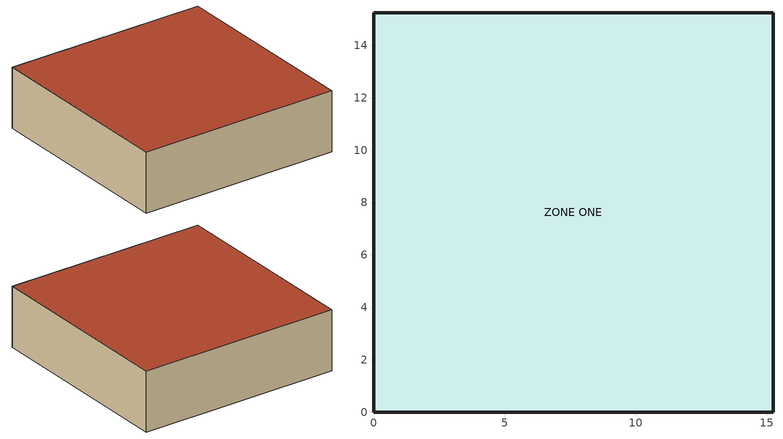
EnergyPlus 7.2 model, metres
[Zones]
ZONE ONE
 floor outside (Slab): 0,0 0,15.24 15.24,15.24 15.24,0 z4.57
 wall outside (R13WALL): 0,0 15.24,0 15.24,15.24 0,15.24 0,0 z0:4.57
 roof outside (R13WALL): 0,0 15.24,0 15.24,15.24 0,15.24 z4.57
[Building]
Simple One Zone (no roof-no floor): North Axis {deg}=0; Terrain=Suburbs; Loads Convergence Tolerance Value=.04; Temperature Convergence Tolerance Value {deltaC}=.4; Solar Distribution=MinimalShadowing; Maximum Number of Warmup Days=25; Minimum Number of Warmup Days=6
[Site:Location]
Atlanta: Latitude {deg}=33.64; Longitude {deg}=-84.43; Time Zone {hr}=-5; Elevation {m}=313
[SizingPeriod:DesignDay] Day Type=SummerDesignDay; Barometric Pressure {Pa}=97620; Wind Speed {m/s}=0; Wind Direction {deg}=0; Rain Indicator=No; Snow Indicator=No; Daylight Saving Time Indicator=No; Solar Model Indicator=ASHRAETau
Name | Month | Day of Month | Maximum Dry-Bulb Temperature {C} | Daily Dry-Bulb Temperature Range {deltaC} | Humidity Condition Type | Wetbulb or DewPoint at Maximum Dry-Bulb {C} | Daily Wet-Bulb Temperature Range {deltaC} | ASHRAE Clear Sky Optical Depth for Beam Irradiance (taub) | ASHRAE Clear Sky Optical Depth for Diffuse Irradiance (taud) | Humidity Condition Day Schedule | Dry-Bulb Temperature Range Modifier Type | Dry-Bulb Temperature Range Modifier Schedule
Atlanta Jan 21 cooling | 1 | 21 | 16.9 | 11.6 | WetBulbProfileDefaultMultipliers | 13.2 | 8 | .325 | 2.461
Atlanta Feb 21 cooling | 2 | 21 | 18.8 | 11.8 | WetBulbProfileDefaultMultipliers | 14 | 7.2 | .349 | 2.316
Atlanta Mar 21 cooling | 3 | 21 | 22.9 | 12.9 | WetBulbProfileDefaultMultipliers | 14.9 | 6.6 | .383 | 2.176
Atlanta Apr 21 cooling | 4 | 21 | 26.4 | 12.8 | WetBulbProfileDefaultMultipliers | 17.1 | 5.5 | .395 | 2.175
Atlanta May 21 cooling | 5 | 21 | 29.1 | 11.3 | WetBulbProfileDefaultMultipliers | 20.5 | 4.4 | .448 | 2.028
Atlanta Jun 21 cooling | 6 | 21 | 31.8 | 11.4 | WetBulbProfileDefaultMultipliers | 22.3 | 3.7 | .505 | 1.892
Atlanta Jul 21 cooling | 7 | 21 | 33.3 | 11.5 | WetBulbProfileDefaultMultipliers | 23.5 | 3.5 | .556 | 1.779
Atlanta July 22 custom WB profile | 7 | 22 | 33.3 | 11.5 | WetBulbProfileMultiplierSchedule | 23.5 | 3.5 | .556 | 1.779 | TDefaultProfile
Atlanta July 23 custom DB/WB profile | 7 | 23 | 33.3 | 11.5 | WetBulbProfileMultiplierSchedule | 23.5 | 3.5 | .556 | 1.779 | TDefaultProfile | MultiplierSchedule | TDefaultProfile
Atlanta Jul 24 WB diff schedule | 7 | 24 | 33.3 | 11.5 | WetBulbProfileDifferenceSchedule | 23.5 | 8 | .556 | 1.779 | WBDifProfile
Atlanta Aug 21 cooling | 8 | 21 | 32.4 | 10.8 | WetBulbProfileDefaultMultipliers | 23.5 | 3.4 | .593 | 1.679
Atlanta Sep 21 cooling | 9 | 21 | 30 | 10.5 | WetBulbProfileDefaultMultipliers | 21.8 | 3.7 | .431 | 2.151
Atlanta Oct 21 cooling | 10 | 21 | 25.7 | 11 | WetBulbProfileDefaultMultipliers | 18.5 | 4.9 | .373 | 2.317
Atlanta Nov 21 cooling | 11 | 21 | 21.7 | 11.2 | WetBulbProfileDefaultMultipliers | 16.6 | 6.4 | .339 | 2.422
Atlanta Dec 21 cooling | 12 | 21 | 17.9 | 10.9 | WetBulbProfileDefaultMultipliers | 14.8 | 7.4 | .32 | 2.514
[Material:NoMass]
R13LAYER: Roughness=Rough; Thermal Resistance {m2-K/W}=2.290965; Thermal Absorptance=0.9; Solar Absorptance=0.75; Visible Absorptance=0.75
[Material]
Heavyish: Roughness=Rough; Thickness {m}=0.2; Conductivity {W/m-K}=1.4; Density {kg/m3}=2000; Specific Heat {J/kg-K}=1000; Thermal Absorptance=0.9; Solar Absorptance=0.8; Visible Absorptance=0.7
[Construction]
R13WALL: R13LAYER
Slab: Heavyish
[Zone]
ZONE ONE: Type=1; Multiplier=1; Ceiling Height {m}=autocalculate; Volume {m3}=autocalculate; Floor Area {m2}=232.26
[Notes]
1ZoneUncontrolled_DD2009.idf
Basic file description:  Basic test for EnergyPlus.  No floor.  No roof.  No Windows Just 4 walls
Highlights:              Exercises ASHRAE 2009 design-day capabilities added March, 2011
Simulation Location/Run: Atlanta, GA, 15 design days, 0 run period
Run Control executes two design days (see RUN PERIOD object)
Location:                Atlanta, GA
Design Days:             12 month 5% cooling design temps from ASHRAE 2009 HOF
ASHRAE Clear Sky Optical Depth for Diffues Irradiance (taud) and taub values for all months
Additional days July 22-24 use variant wet-bulb profile generation
Run Period (Weather File): none
Run Control:             No zone or system sizing, design day run control (no weather file simulation)
Building: Fictional 1 zone building with resistive walls.  No floor.  No Roof.
The building is oriented due north.
Floor Area:        232.25 m2
Number of Stories: 1
Zone Description Details:
Internal gains description:     NA
Interzone Surfaces:             None
Internal Mass:                  None
People:                         None
Lights:                         None
Equipment:                      None
Detached Shading:               None
Daylight:                       None
Natural Ventilation:            None
Compact Schedules:              NA (no schedules)
Solar Distribution:             MinimalShadowing
Zonal Equipment:                NA
Central Air Handling Equipment: No
System Equipment Autosize:      No
Purchased Cooling:              No
Purchased Heating:              No
Purchased Chilled Water:        No
Purchased Hot Water:            No
Coils:                          None
Pumps:                          None
Boilers:                        None
Chillers:                       None
Towers:                         None
Standard Reports:               Variable Dictionary, Surfaces (dxf), Meter File
Timestep or Hourly Variables:   Hourly and Daily
Time bins Report:               None
HTML Report:                    None
Environmental Emissions:        None
Utility Tariffs:                None
Design days, ASHRAE 2009 HOF Atlanta 5% cooling conditions, all months
jan   feb   mar   apr   may   jun   jul   aug   sep   oct   nov   dec
